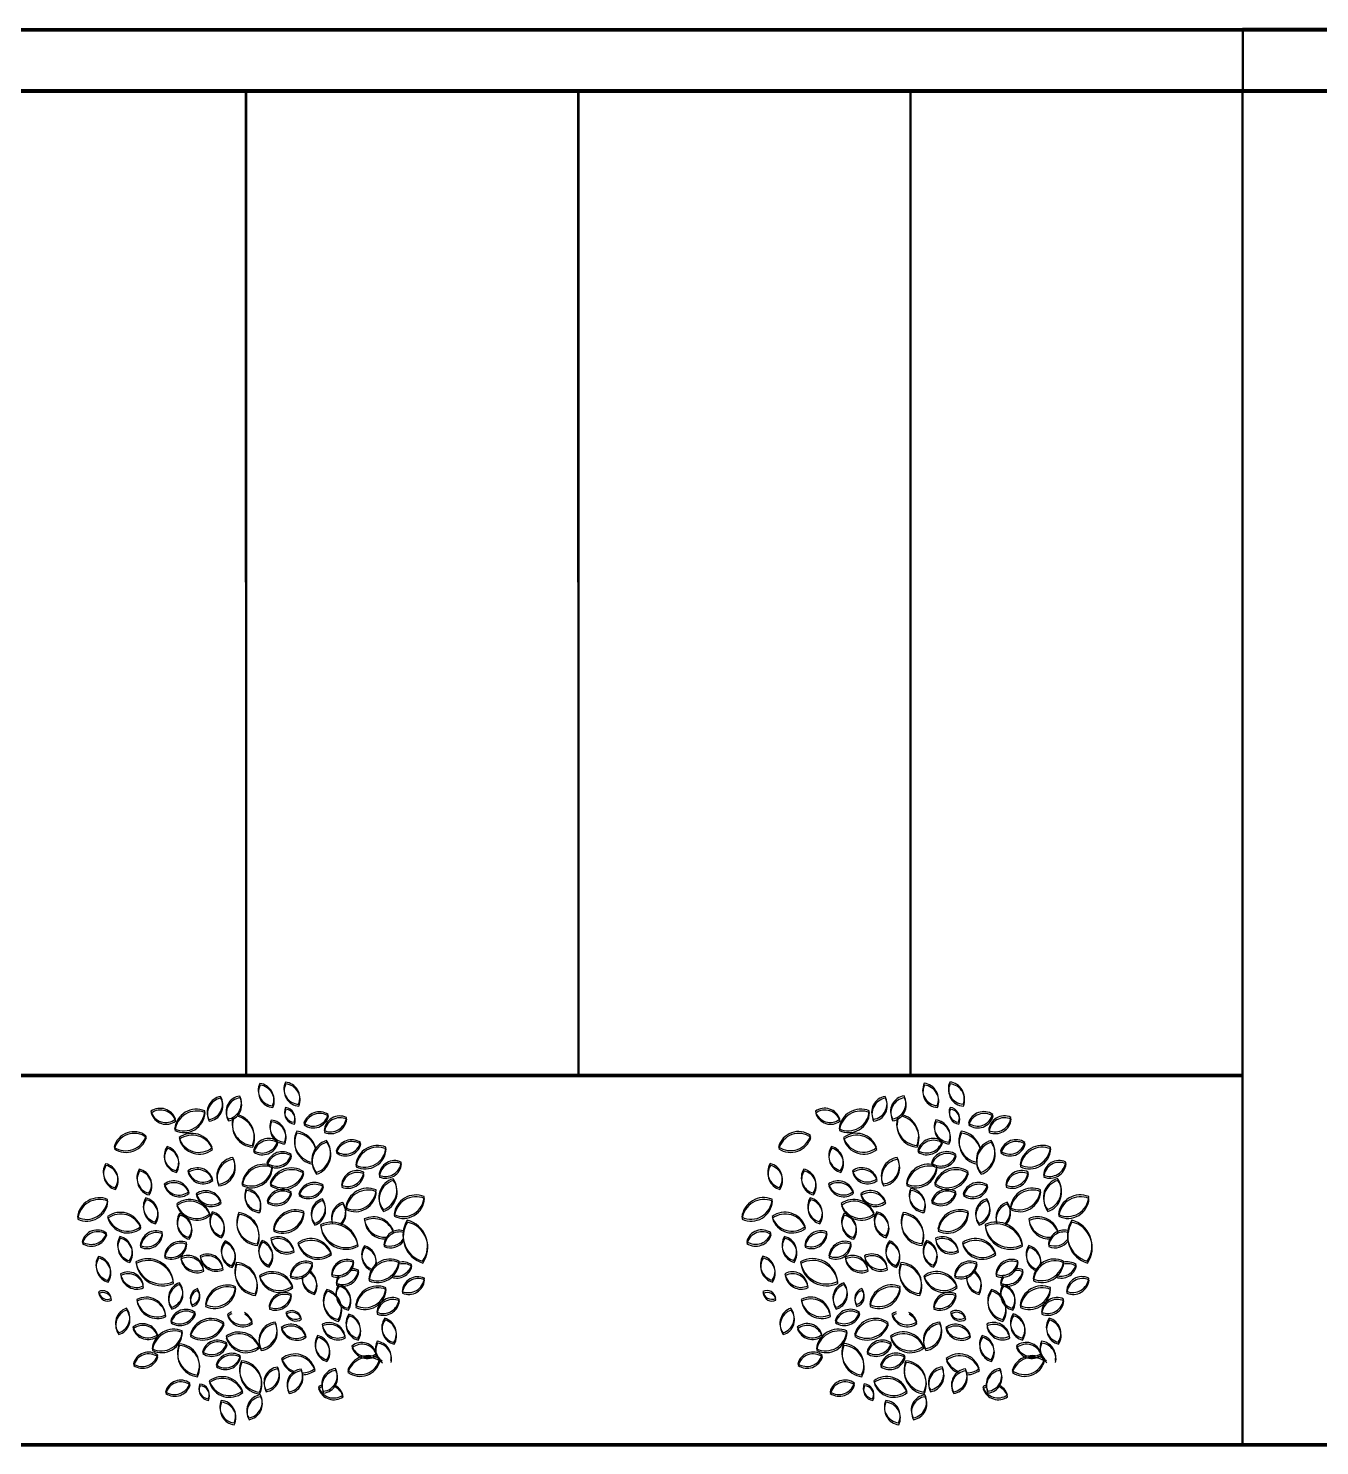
# Model space of a CAD drawing. Header units: inches. Extents: x -422522 to 22891, y -2973 to 414515.
# Drawn here: x 19574.6 to 19679.5, y 5316.7 to 5431.9 of the extents above; entities that cross this region are included whole.
import ezdxf

# ---------------------------------------------------------------- set-up
doc = ezdxf.new("R2010")
doc.units = ezdxf.units.IN
doc.header["$MEASUREMENT"] = 0
doc.layers.get('0').update_dxf_attribs({"lineweight": 40})
doc.layers.add('ARREDAMENTO', color=8, linetype='Continuous', lineweight=13)

msp = doc.modelspace()

# ---------------------------------------------------------------- linework, layer by layer
for p, q in [((19295.25487, 5431.77805), (19673.25486, 5431.84005)), ((19295.29517, 5431.68492), (19673.29517, 5431.68492)), ((19673.25486, 5431.84005), (19783.25486, 5431.85809)), ((19673.25486, 5431.84005), (19673.25568, 5426.84005)), ((19673.29517, 5431.68492), (19673.29517, 5426.68492)), ((19673.29517, 5431.68492), (19783.29517, 5431.68492)), ((19673.25568, 5426.84005), (19309.25569, 5426.78034)), ((19673.29517, 5426.68492), (19309.29517, 5426.68492)), ((19592.25568, 5426.82676), (19565.25568, 5426.82233)), ((19592.29517, 5426.68492), (19565.29517, 5426.68492)), ((19619.25568, 5426.83119), (19592.25568, 5426.82676)), ((19592.25568, 5426.82676), (19592.26881, 5346.82676)), ((19619.29517, 5426.68492), (19592.29517, 5426.68492)), ((19592.29517, 5426.68492), (19592.29517, 5346.68492)), ((19646.25568, 5426.83562), (19619.25568, 5426.83119)), ((19619.25568, 5426.83119), (19619.26881, 5346.83119)), ((19646.29517, 5426.68492), (19619.29517, 5426.68492)), ((19619.29517, 5426.68492), (19619.29517, 5346.68492)), ((19673.25568, 5426.84005), (19646.25568, 5426.83562)), ((19646.25568, 5426.83562), (19646.26881, 5346.83562)), ((19673.29517, 5426.68492), (19646.29517, 5426.68492)), ((19646.29517, 5426.68492), (19646.29517, 5346.68492)), ((19783.25568, 5426.85809), (19673.25568, 5426.84005)), ((19673.27373, 5316.84005), (19673.25568, 5426.84005)), ((19673.29517, 5316.68492), (19673.29517, 5426.68492)), ((19783.29517, 5426.68492), (19673.29517, 5426.68492)), ((19673.2688, 5346.84005), (19295.26881, 5346.77805)), ((19673.27373, 5316.84005), (19673.2688, 5346.84005)), ((19673.29517, 5346.68492), (19295.29517, 5346.68492)), ((19673.29517, 5316.68492), (19673.29517, 5346.68492)), ((18618.31278, 5316.67576), (20048.94424, 5316.91165)), ((18618.32262, 5316.68396), (20049.2801, 5316.6852)), ((19295.29517, 5316.68492), (19673.29517, 5316.68492)), ((19673.29517, 5316.68492), (19783.29517, 5316.68492))]:
    msp.add_line(p, q)
at = {"color": 5}
msp.add_line((18484.06238, 5316.68396), (20514.24969, 5316.68396), dxfattribs=at)
at = {"layer": 'ARREDAMENTO', "linetype": 'ByBlock', "lineweight": -3}
for points in [[(19647.40653, 5346.12808, 0.535384098), (19648.44625, 5344.30691, 0.500202541)], [(19647.43278, 5345.9772, 0.535384098), (19648.4722, 5344.15586, 0.500202541)], [(19649.4852, 5346.22755, 0.535384098), (19650.56234, 5344.42827, 0.500202541)], [(19649.51147, 5346.07633, 0.535384098), (19650.58831, 5344.27687, 0.500202541)], [(19643.2644, 5343.19458, 0.535384098), (19644.21545, 5345.06357, 0.500202541)], [(19643.29017, 5343.04437, 0.535384098), (19644.24152, 5344.91321, 0.500202541)], [(19645.7761, 5345.09435, 0.535384098), (19644.82505, 5343.22536, 0.500202541)], [(19645.80218, 5344.94374, 0.535384098), (19644.85082, 5343.0749, 0.500202541)], [(19638.55484, 5343.85891, 0.535384098), (19640.54982, 5343.21262, 0.500202541)], [(19638.58072, 5343.70948, 0.535384098), (19640.57559, 5343.06286, 0.500202541)], [(19640.48034, 5342.43009, 0.535384098), (19642.93643, 5343.88759, 0.500202541)], [(19640.50598, 5342.28034, 0.535384098), (19642.96231, 5343.73744, 0.500202541)], [(19649.50497, 5344.16519, 0.535384098), (19650.19203, 5342.96174, 0.500202541)], [(19649.5309, 5344.01396, 0.535384098), (19650.21776, 5342.8104, 0.500202541)], [(19650.99084, 5342.89793, 0.535384098), (19652.9664, 5343.60135, 0.500202541)], [(19651.01656, 5342.74646, 0.535384098), (19652.99223, 5343.44955, 0.500202541)], [(19654.44849, 5343.35398, 0.535384098), (19652.64507, 5342.28378, 0.500202541)], [(19654.47429, 5343.20194, 0.535384098), (19652.67069, 5342.13204, 0.500202541)], [(19638.16617, 5341.87153, 0.535384098), (19635.56342, 5340.9448, 0.500202541)], [(19648.3396, 5343.14583, 0.535384098), (19649.41674, 5341.34655, 0.500202541)], [(19648.36536, 5342.9948, 0.535384098), (19649.4422, 5341.19534, 0.500202541)], [(19638.19173, 5341.72217, 0.535384098), (19635.58882, 5340.79586, 0.500202541)], [(19640.84662, 5341.71992, 0.535384098), (19643.53621, 5340.90553, 0.500202541)], [(19640.87214, 5341.57011, 0.535384098), (19643.5616, 5340.75528, 0.500202541)], [(19648.85654, 5341.41264, 0.535384098), (19646.89594, 5340.66854, 0.500202541)], [(19648.88202, 5341.26152, 0.535384098), (19646.9213, 5340.51774, 0.500202541)], [(19652.83247, 5341.4823, 0.535384098), (19651.99593, 5338.87822, 0.500202541)], [(19652.85796, 5341.33053, 0.535384098), (19652.02099, 5338.72659, 0.500202541)], [(19653.60731, 5340.62029, 0.535384098), (19655.58287, 5341.32371, 0.500202541)], [(19653.63265, 5340.46839, 0.535384098), (19655.60833, 5341.17148, 0.500202541)], [(19655.19918, 5339.48779, 0.535384098), (19657.65527, 5340.94529, 0.500202541)], [(19639.8736, 5340.99415, 0.535384098), (19640.61014, 5339.0307, 0.500202541)], [(19639.899, 5340.84451, 0.535384098), (19640.63522, 5338.88093, 0.500202541)], [(19644.05521, 5337.93857, 0.535384098), (19645.20901, 5340.10185, 0.500202541)], [(19644.08011, 5337.78824, 0.535384098), (19645.23427, 5339.95133, 0.500202541)], [(19647.98796, 5339.65013, 0.535384098), (19649.96353, 5340.35355, 0.500202541)], [(19648.01315, 5339.49915, 0.535384098), (19649.98883, 5340.20224, 0.500202541)], [(19655.22434, 5339.33563, 0.535384098), (19657.68067, 5340.79273, 0.500202541)], [(19635.64131, 5337.6429, 0.535384098), (19634.87646, 5339.59549, 0.500202541)], [(19635.66617, 5337.49394, 0.535384098), (19634.90164, 5339.44667, 0.500202541)], [(19638.37521, 5337.19559, 0.535384098), (19637.61036, 5339.14818, 0.500202541)], [(19638.4, 5337.04618, 0.535384098), (19637.63546, 5338.99891, 0.500202541)], [(19641.56778, 5339.02222, 0.535384098), (19643.56277, 5338.37594, 0.500202541)], [(19641.59287, 5338.8723, 0.535384098), (19643.58774, 5338.22569, 0.500202541)], [(19645.95763, 5337.95642, 0.535384098), (19648.41373, 5339.41392, 0.500202541)], [(19645.98254, 5337.80577, 0.535384098), (19648.43888, 5339.26287, 0.500202541)], [(19648.23956, 5337.98117, 0.535384098), (19650.96693, 5338.95227, 0.500202541)], [(19648.26448, 5337.83015, 0.535384098), (19650.992, 5338.80081, 0.500202541)], [(19655.84729, 5338.91254, 0.535384098), (19654.04387, 5337.84234, 0.500202541)], [(19655.87235, 5338.76027, 0.535384098), (19654.06876, 5337.69037, 0.500202541)], [(19658.90346, 5339.72781, 0.535384098), (19657.10004, 5338.65761, 0.500202541)], [(19658.92866, 5339.57504, 0.535384098), (19657.12507, 5338.50514, 0.500202541)], [(19639.63436, 5337.9436, 0.535384098), (19641.64142, 5337.33588, 0.500202541)], [(19639.65926, 5337.794, 0.535384098), (19641.66623, 5337.18594, 0.500202541)], [(19646.30105, 5337.56531, 0.535384098), (19647.37818, 5335.76602, 0.500202541)], [(19650.57213, 5337.15033, 0.535384098), (19652.54769, 5337.85375, 0.500202541)], [(19650.5969, 5336.99893, 0.535384098), (19652.57258, 5337.70203, 0.500202541)], [(19654.39247, 5336.01072, 0.535384098), (19656.84857, 5337.46822, 0.500202541)], [(19658.23943, 5338.37737, 0.535384098), (19657.43213, 5335.8643, 0.500202541)], [(19658.26441, 5338.22471, 0.535384098), (19657.4567, 5335.71177, 0.500202541)], [(19632.58225, 5335.24147, 0.535384098), (19635.03834, 5336.69897, 0.500202541)], [(19632.60671, 5335.09302, 0.535384098), (19635.06305, 5336.55012, 0.500202541)], [(19638.89683, 5334.85877, 0.535384098), (19638.13198, 5336.81137, 0.500202541)], [(19638.92123, 5334.70928, 0.535384098), (19638.1567, 5336.66201, 0.500202541)], [(19640.65035, 5336.34605, 0.535384098), (19643.33994, 5335.53165, 0.500202541)], [(19640.675, 5336.19627, 0.535384098), (19643.36445, 5335.38144, 0.500202541)], [(19642.23873, 5337.1499, 0.535384098), (19644.24579, 5336.54218, 0.500202541)], [(19642.26351, 5336.99987, 0.535384098), (19644.27047, 5336.39181, 0.500202541)], [(19646.32589, 5337.41461, 0.535384098), (19647.40273, 5335.61515, 0.500202541)], [(19648.00319, 5336.56107, 0.535384098), (19649.96379, 5337.30518, 0.500202541)], [(19648.02787, 5336.4101, 0.535384098), (19649.98859, 5337.15388, 0.500202541)], [(19652.49241, 5336.73915, 0.535384098), (19651.84933, 5334.74313, 0.500202541)], [(19652.51712, 5336.58743, 0.535384098), (19651.87372, 5334.59152, 0.500202541)], [(19654.41706, 5335.85869, 0.535384098), (19656.8734, 5337.31579, 0.500202541)], [(19658.31156, 5335.46496, 0.535384098), (19660.76766, 5336.92246, 0.500202541)], [(19658.33607, 5335.31229, 0.535384098), (19660.7924, 5336.76939, 0.500202541)], [(19635.03553, 5335.30571, 0.535384098), (19637.72512, 5334.49131, 0.500202541)], [(19635.06001, 5335.15686, 0.535384098), (19637.74946, 5334.34202, 0.500202541)], [(19641.64581, 5333.59316, 0.535384098), (19640.88095, 5335.54576, 0.500202541)], [(19641.67, 5333.44322, 0.535384098), (19640.90546, 5335.39594, 0.500202541)], [(19644.28019, 5333.71863, 0.535384098), (19643.54365, 5335.68208, 0.500202541)], [(19644.30441, 5333.56826, 0.535384098), (19643.56819, 5335.53183, 0.500202541)], [(19645.6957, 5335.62163, 0.535384098), (19647.20613, 5333.09857, 0.500202541)], [(19645.72023, 5335.47103, 0.535384098), (19647.23024, 5332.94772, 0.500202541)], [(19648.51924, 5334.25735, 0.535384098), (19650.97533, 5335.71485, 0.500202541)], [(19648.54354, 5334.10629, 0.535384098), (19650.99987, 5335.56339, 0.500202541)], [(19634.94898, 5333.95979, 0.535384098), (19632.97342, 5333.25637, 0.500202541)], [(19637.69285, 5332.95314, 0.535384098), (19639.48061, 5334.0493, 0.500202541)], [(19652.3466, 5334.63934, 0.535384098), (19655.37636, 5333.02964, 0.500202541)], [(19652.37096, 5334.48765, 0.535384098), (19655.40046, 5332.87745, 0.500202541)], [(19660.63398, 5331.67063, 0.535384098), (19659.38595, 5334.99759, 0.500202541)], [(19660.65786, 5331.51758, 0.535384098), (19659.41038, 5334.84475, 0.500202541)], [(19634.97323, 5333.81095, 0.535384098), (19632.99755, 5333.10786, 0.500202541)], [(19636.80638, 5331.72182, 0.535384098), (19636.04152, 5333.67442, 0.500202541)], [(19636.83027, 5331.57267, 0.535384098), (19636.06573, 5333.5254, 0.500202541)], [(19637.71694, 5332.80385, 0.535384098), (19639.50488, 5333.89972, 0.500202541)], [(19639.65745, 5332.09596, 0.535384098), (19641.44521, 5333.19212, 0.500202541)], [(19639.6814, 5331.94635, 0.535384098), (19641.46934, 5333.04221, 0.500202541)], [(19644.58279, 5333.32424, 0.535384098), (19645.12798, 5331.29929, 0.500202541)], [(19644.60694, 5333.17382, 0.535384098), (19645.1518, 5331.14879, 0.500202541)], [(19648.13233, 5331.33191, 0.535384098), (19647.58713, 5333.35685, 0.500202541)], [(19648.15615, 5331.1809, 0.535384098), (19647.61129, 5333.20594, 0.500202541)], [(19648.31381, 5333.53443, 0.535384098), (19650.16572, 5332.55052, 0.500202541)], [(19648.33799, 5333.3834, 0.535384098), (19650.18974, 5332.39918, 0.500202541)], [(19650.50639, 5333.17036, 0.535384098), (19653.19598, 5332.35597, 0.500202541)], [(19650.53051, 5333.01897, 0.535384098), (19653.21997, 5332.20414, 0.500202541)], [(19635.05019, 5330.1153, 0.535384098), (19634.28533, 5332.0679, 0.500202541)], [(19635.07381, 5329.96644, 0.535384098), (19634.30928, 5331.91917, 0.500202541)], [(19640.36852, 5330.0168, 0.535384098), (19637.33875, 5331.6265, 0.500202541)], [(19642.8268, 5331.00276, 0.535384098), (19640.97489, 5331.98667, 0.500202541)], [(19642.85057, 5330.85263, 0.535384098), (19640.99882, 5331.83684, 0.500202541)], [(19644.4013, 5331.12172, 0.535384098), (19642.5494, 5332.10563, 0.500202541)], [(19644.42509, 5330.97133, 0.535384098), (19642.57335, 5331.95555, 0.500202541)], [(19655.02226, 5331.703, 0.535384098), (19653.2345, 5330.60684, 0.500202541)], [(19658.71921, 5331.67714, 0.535384098), (19656.26312, 5330.21964, 0.500202541)], [(19637.93787, 5329.66614, 0.535384098), (19636.08596, 5330.65005, 0.500202541)], [(19637.96142, 5329.51681, 0.535384098), (19636.10967, 5330.50102, 0.500202541)], [(19640.39212, 5329.86708, 0.535384098), (19637.36263, 5331.47727, 0.500202541)], [(19647.01941, 5329.03452, 0.535384098), (19645.50899, 5331.55758, 0.500202541)], [(19647.04286, 5328.8837, 0.535384098), (19645.53285, 5331.40701, 0.500202541)], [(19647.3745, 5330.48306, 0.535384098), (19650.06409, 5329.66867, 0.500202541)], [(19647.39818, 5330.33218, 0.535384098), (19650.08764, 5329.51735, 0.500202541)], [(19651.67632, 5331.55198, 0.535384098), (19649.8729, 5330.48178, 0.500202541)], [(19651.70018, 5331.40039, 0.535384098), (19649.89658, 5330.3305, 0.500202541)], [(19655.04614, 5331.55087, 0.535384098), (19653.2582, 5330.45501, 0.500202541)], [(19658.74309, 5331.5244, 0.535384098), (19656.28676, 5330.0673, 0.500202541)], [(19640.2227, 5327.917, 0.535384098), (19640.86578, 5329.91302, 0.500202541)], [(19640.24596, 5327.76729, 0.535384098), (19640.88937, 5329.76321, 0.500202541)], [(19642.97938, 5328.1442, 0.535384098), (19645.43548, 5329.6017, 0.500202541)], [(19643.00268, 5327.99405, 0.535384098), (19645.45902, 5329.45115, 0.500202541)], [(19653.81828, 5329.79738, 0.535384098), (19654.58314, 5327.84478, 0.500202541)], [(19653.84185, 5329.64544, 0.535384098), (19654.60639, 5327.69272, 0.500202541)], [(19655.19493, 5328.06565, 0.535384098), (19657.65102, 5329.52315, 0.500202541)], [(19655.21821, 5327.91349, 0.535384098), (19657.67455, 5329.37059, 0.500202541)], [(19660.77717, 5330.28674, 0.535384098), (19658.97375, 5329.21654, 0.500202541)], [(19660.80082, 5330.13366, 0.535384098), (19658.99722, 5329.06376, 0.500202541)], [(19635.33007, 5328.64225, 0.535384098), (19634.29789, 5329.19064, 0.500202541)], [(19635.35345, 5328.49335, 0.535384098), (19634.32137, 5329.04191, 0.500202541)], [(19639.75419, 5327.31484, 0.535384098), (19637.40941, 5328.55805, 0.500202541)], [(19639.77735, 5327.16522, 0.535384098), (19637.43278, 5328.40881, 0.500202541)], [(19641.90735, 5328.13571, 0.535384098), (19642.32908, 5329.4447, 0.500202541)], [(19641.93065, 5327.98573, 0.535384098), (19642.35259, 5329.29465, 0.500202541)], [(19649.96234, 5329.00099, 0.535384098), (19648.15891, 5327.93079, 0.500202541)], [(19649.98578, 5328.84969, 0.535384098), (19648.18218, 5327.77979, 0.500202541)], [(19652.85825, 5329.37953, 0.535384098), (19653.77924, 5326.92436, 0.500202541)], [(19652.88175, 5329.22776, 0.535384098), (19653.80234, 5326.77243, 0.500202541)], [(19658.73226, 5328.59108, 0.535384098), (19656.92884, 5327.52089, 0.500202541)], [(19658.75563, 5328.43834, 0.535384098), (19656.95204, 5327.36844, 0.500202541)], [(19635.91708, 5325.85157, 0.535384098), (19636.56016, 5327.84759, 0.500202541)], [(19635.94001, 5325.70257, 0.535384098), (19636.58341, 5327.69849, 0.500202541)], [(19642.14299, 5327.50581, 0.535384098), (19640.16742, 5326.80239, 0.500202541)], [(19642.16618, 5327.35579, 0.535384098), (19640.1905, 5326.6527, 0.500202541)], [(19650.76148, 5327.09694, 0.535384098), (19649.5309, 5327.4956, 0.500202541)], [(19650.78461, 5326.94551, 0.535384098), (19649.55409, 5327.34437, 0.500202541)], [(19654.64133, 5327.37727, 0.535384098), (19655.37787, 5325.41381, 0.500202541)], [(19654.6645, 5327.2252, 0.535384098), (19655.40072, 5325.26162, 0.500202541)], [(19639.09211, 5325.70163, 0.535384098), (19637.08505, 5326.30936, 0.500202541)], [(19639.11501, 5325.55211, 0.535384098), (19637.10804, 5326.16017, 0.500202541)], [(19638.64848, 5324.55214, 0.535384098), (19641.10458, 5326.00964, 0.500202541)], [(19644.47555, 5326.67498, 0.535384098), (19641.74818, 5325.70387, 0.500202541)], [(19644.49861, 5326.52458, 0.535384098), (19641.77108, 5325.55392, 0.500202541)], [(19648.65991, 5326.71758, 0.535384098), (19647.5061, 5324.55429, 0.500202541)], [(19648.68297, 5326.56649, 0.535384098), (19647.52881, 5324.40339, 0.500202541)], [(19651.14733, 5325.63392, 0.535384098), (19649.15235, 5326.28021, 0.500202541)], [(19651.17022, 5325.48243, 0.535384098), (19649.17534, 5326.12904, 0.500202541)], [(19652.48132, 5326.55992, 0.535384098), (19654.33407, 5325.57759, 0.500202541)], [(19652.50436, 5326.40821, 0.535384098), (19654.35695, 5325.42557, 0.500202541)], [(19657.56094, 5327.04096, 0.535384098), (19658.29749, 5325.07751, 0.500202541)], [(19657.58406, 5326.88841, 0.535384098), (19658.32028, 5324.92484, 0.500202541)], [(19638.6712, 5324.40269, 0.535384098), (19641.12753, 5325.85979, 0.500202541)], [(19642.31328, 5322.42326, 0.535384098), (19640.85875, 5324.97101, 0.500202541)], [(19644.72715, 5325.00602, 0.535384098), (19642.75159, 5324.3026, 0.500202541)], [(19644.74993, 5324.85558, 0.535384098), (19642.77426, 5324.15248, 0.500202541)], [(19644.65874, 5325.57992, 0.535384098), (19647.34833, 5324.76552, 0.500202541)], [(19644.68162, 5325.42949, 0.535384098), (19647.37107, 5324.61465, 0.500202541)], [(19652.84152, 5323.66199, 0.535384098), (19652.10498, 5325.62545, 0.500202541)], [(19652.86408, 5323.51022, 0.535384098), (19652.12786, 5325.47379, 0.500202541)], [(19656.89467, 5324.17363, 0.535384098), (19654.88761, 5324.78135, 0.500202541)], [(19656.91732, 5324.02119, 0.535384098), (19654.91036, 5324.62925, 0.500202541)], [(19639.10781, 5324.03586, 0.535384098), (19637.13224, 5323.33244, 0.500202541)], [(19639.13043, 5323.88634, 0.535384098), (19637.15475, 5323.18324, 0.500202541)], [(19642.33564, 5322.27321, 0.535384098), (19640.88153, 5324.8212, 0.500202541)], [(19643.85857, 5323.2435, 0.535384098), (19645.81917, 5323.98761, 0.500202541)], [(19643.88107, 5323.0932, 0.535384098), (19645.84179, 5323.83699, 0.500202541)], [(19654.54894, 5322.78461, 0.535384098), (19657.15169, 5323.71135, 0.500202541)], [(19654.57136, 5322.63256, 0.535384098), (19657.17427, 5323.55887, 0.500202541)], [(19647.36796, 5321.02472, 0.535384098), (19645.91121, 5323.57638, 0.500202541)], [(19647.3901, 5320.87385, 0.535384098), (19645.93376, 5323.42574, 0.500202541)], [(19648.85354, 5323.07604, 0.535384098), (19647.90249, 5321.20705, 0.500202541)], [(19648.87601, 5322.92493, 0.535384098), (19647.92465, 5321.05609, 0.500202541)], [(19650.75953, 5322.90728, 0.535384098), (19649.77264, 5321.05695, 0.500202541)], [(19650.78197, 5322.75585, 0.535384098), (19649.79478, 5320.90568, 0.500202541)], [(19652.56406, 5321.10239, 0.535384098), (19653.55095, 5322.95272, 0.500202541)], [(19652.58621, 5320.95066, 0.535384098), (19653.5734, 5322.80083, 0.500202541)], [(19641.72428, 5321.75822, 0.535384098), (19639.74871, 5321.0548, 0.500202541)], [(19641.74653, 5321.60827, 0.535384098), (19639.77085, 5320.90517, 0.500202541)], [(19643.21014, 5320.49096, 0.535384098), (19642.52308, 5321.69441, 0.500202541)], [(19643.23219, 5320.34077, 0.535384098), (19642.54533, 5321.54433, 0.500202541)], [(19643.30108, 5321.95114, 0.535384098), (19645.99067, 5321.13675, 0.500202541)], [(19643.32337, 5321.80093, 0.535384098), (19646.01282, 5320.9861, 0.500202541)], [(19645.30858, 5318.52807, 0.535384098), (19644.26887, 5320.34923, 0.500202541)], [(19647.4599, 5320.80613, 0.535384098), (19646.50885, 5318.93713, 0.500202541)], [(19647.48199, 5320.65524, 0.535384098), (19646.53064, 5318.7864, 0.500202541)], [(19645.3303, 5318.37753, 0.535384098), (19644.29089, 5320.19887, 0.500202541)]]:
    msp.add_lwpolyline(points, format="xyb", close=True, dxfattribs=at)
for points in [[(19645.24275, 5343.37429, 0.485782749), (19646.80391, 5341.07977, 0.4681295), (19645.53491, 5343.59796, 0.535384098)], [(19645.26855, 5343.22376, 0.485782749), (19646.82933, 5340.92898, 0.4681295), (19645.56074, 5343.44738, 0.535384098)], [(19650.40184, 5342.23289, 0.497857068), (19651.64936, 5339.71182, 0.500202541)], [(19651.95092, 5340.86572, 0.308609921), (19650.40184, 5342.23289, 0.535384098)], [(19650.42745, 5342.08152, 0.497857068), (19651.67456, 5339.56024, 0.500202541)], [(19651.97631, 5340.7141, 0.308609921), (19650.42745, 5342.08152, 0.535384098)], [(19654.14692, 5336.4547, 0.427879431), (19653.29666, 5334.8425, 0.500202541)], [(19653.95764, 5334.72555, 0.379729019), (19654.14692, 5336.4547, 0.535384098)], [(19654.17158, 5336.30271, 0.427879431), (19653.32106, 5334.69066, 0.500202541)], [(19653.98202, 5334.57359, 0.379729019), (19654.17158, 5336.30271, 0.535384098)], [(19658.27149, 5334.10005, 0.44906658), (19655.89827, 5335.11479, 0.535384098)], [(19655.89827, 5335.11479, 0.411153934), (19657.69891, 5333.62728, 0.500202541)], [(19658.29577, 5333.94739, 0.44906658), (19655.92271, 5334.96252, 0.535384098)], [(19655.92271, 5334.96252, 0.411153934), (19657.72311, 5333.47471, 0.500202541)], [(19659.06481, 5334.15567, 0.473768273), (19657.49357, 5333.00091, 0.350042245), (19659.06372, 5333.45475, 0.535384098)], [(19659.0891, 5334.00288, 0.473768273), (19657.51766, 5332.84837, 0.350042245), (19659.0879, 5333.30196, 0.535384098)], [(19655.90873, 5332.93433, 0.493715136), (19656.51415, 5331.02762, 0.500202541)], [(19655.93282, 5332.78205, 0.493715136), (19656.53792, 5330.87525, 0.500202541)], [(19656.84553, 5331.4205, 0.391787331), (19655.90873, 5332.93433, 0.535384098)], [(19656.86937, 5331.26807, 0.391787331), (19655.93282, 5332.78205, 0.535384098)], [(19650.84899, 5330.47166, 0.382111494), (19651.83416, 5329.11039, 0.410996986), (19651.42188, 5330.90657, 0.535384098)], [(19650.87267, 5330.32021, 0.382111494), (19651.85762, 5328.95878, 0.410996986), (19651.44564, 5330.75503, 0.535384098)], [(19653.82751, 5330.51916, 0.136045043), (19653.61413, 5329.88071, 0.500202541), (19655.41755, 5330.9509, 0.535384098)], [(19653.8512, 5330.36722, 0.136045043), (19653.63771, 5329.72881, 0.500202541), (19655.44131, 5330.79871, 0.535384098)], [(19655.41755, 5330.9509, 0.128884289), (19654.79027, 5331.07231, 0.500202541)], [(19655.44131, 5330.79871, 0.128884289), (19654.81405, 5330.92022, 0.500202541)], [(19658.10807, 5330.51534, 0.439965), (19659.7417, 5331.39978, 0.209360725), (19658.7061, 5331.58053, 0.535384098)], [(19658.13176, 5330.3627, 0.439965), (19659.76553, 5331.24687, 0.209360725), (19658.72996, 5331.42779, 0.535384098)], [(19645.11346, 5327.54915, 0.076844904), (19644.78239, 5327.35263, 0.500202541), (19646.78946, 5326.7449, 0.535384098)], [(19645.13666, 5327.39864, 0.076844904), (19644.80556, 5327.20218, 0.500202541), (19646.81253, 5326.59412, 0.535384098)], [(19646.78946, 5326.7449, 0.202477847), (19646.16307, 5327.49888, 0.500202541)], [(19646.81253, 5326.59412, 0.202477847), (19646.18626, 5327.34821, 0.500202541)], [(19656.94149, 5325.16545, 0.373165246), (19657.34984, 5323.566, 0.500202541)], [(19656.9643, 5325.013, 0.373165246), (19657.37239, 5323.41349, 0.500202541)], [(19658.06082, 5323.59396, 0.439069733), (19656.94149, 5325.16545, 0.535384098)], [(19658.08338, 5323.44133, 0.439069733), (19656.9643, 5325.013, 0.535384098)], [(19651.8685, 5322.93623, 0.535384098), (19649.17891, 5323.75062, 0.217068745), (19650.19944, 5322.7121, 0.535384098)], [(19651.89094, 5322.78461, 0.535384098), (19649.20149, 5323.59945, 0.217068745), (19650.22185, 5322.56076, 0.535384098)], [(19650.86016, 5322.59568, 0.155176715), (19651.8685, 5322.93623, 0.535384098)], [(19650.88255, 5322.44423, 0.155176715), (19651.89094, 5322.78461, 0.535384098)], [(19652.44145, 5321.60965, 0.064211934), (19652.16529, 5321.44352, 0.500202541), (19654.16027, 5320.79724, 0.535384098)], [(19652.46368, 5321.45795, 0.064211934), (19652.18749, 5321.29186, 0.500202541), (19654.18237, 5320.64525, 0.535384098)], [(19654.16027, 5320.79724, 0.224005363), (19653.45539, 5321.60884, 0.500202541)], [(19654.18237, 5320.64525, 0.224005363), (19653.47762, 5321.45697, 0.500202541)]]:
    msp.add_lwpolyline(points, format="xyb", dxfattribs=at)
for centre, radius, start, end in [((19594.53304, 5345.55498), 1.25991, 153.3945439, 266.0500974), ((19594.55919, 5345.41277), 1.25991, 153.385146, 266.0406995), ((19593.24391, 5344.81901), 1.31034, 336.5736522, 82.870989), ((19593.26995, 5344.67701), 1.31034, 336.5642544, 82.8615912), ((19596.62313, 5345.67786), 1.25991, 154.5789979, 267.2345514), ((19596.6493, 5345.53531), 1.25991, 154.5696001, 267.2251536), ((19595.3495, 5344.9154), 1.31034, 337.7581063, 84.0554431), ((19595.37555, 5344.77306), 1.31034, 337.7487084, 84.0460453), ((19590.44032, 5343.76381), 1.31034, 99.8817466, 206.1790834), ((19590.46619, 5343.62227), 1.31034, 99.8723488, 206.1696856), ((19589.11734, 5344.43702), 1.25991, 276.7026383, 29.3581918), ((19589.14332, 5344.2957), 1.25991, 276.6932404, 29.3487939), ((19591.92316, 5343.83419), 1.25991, 96.7026383, 209.3581918), ((19591.94903, 5343.69241), 1.25991, 96.6932404, 209.348794), ((19590.60018, 5344.5074), 1.31034, 279.8817466, 26.1790834), ((19590.62616, 5344.36583), 1.31034, 279.8723488, 26.1696856), ((19585.31014, 5342.77929), 1.31034, 18.9013056, 125.1986424), ((19585.76762, 5344.19145), 1.25991, 195.7221973, 308.3777508), ((19585.33584, 5342.6386), 1.31034, 18.8919078, 125.1892446), ((19585.79355, 5344.05068), 1.25991, 195.7127994, 308.3683529), ((19588.25458, 5342.22957), 1.78456, 67.5372026, 173.8345394), ((19587.22288, 5343.96813), 1.71588, 244.3580943, 357.0136478), ((19588.28019, 5342.08839), 1.78456, 67.5278048, 173.8251416), ((19587.24877, 5343.82712), 1.71588, 244.3486964, 357.00425), ((19592.92551, 5342.832), 1.76528, 162.4113702, 266.0500974), ((19591.1193, 5341.80082), 1.83594, 336.5736522, 76.9163738), ((19591.14484, 5341.65917), 1.83594, 336.5642544, 76.906976), ((19596.24938, 5343.78347), 0.83257, 153.3945438, 266.0500973), ((19596.27525, 5343.64098), 0.83257, 153.385146, 266.0406995), ((19595.39751, 5343.29713), 0.86589, 336.5736522, 82.870989), ((19595.4233, 5343.15478), 0.86589, 336.5642543, 82.8615911), ((19598.24222, 5342.50045), 1.31034, 56.4501078, 162.7474447), ((19597.7443, 5343.89886), 1.25991, 233.2709995, 345.926553), ((19598.26788, 5342.35763), 1.31034, 56.44071, 162.7380468), ((19597.77019, 5343.75612), 1.25991, 233.2616017, 345.9171552), ((19599.90327, 5342.20929), 1.25991, 64.3580943, 177.0136478), ((19599.14573, 5343.48585), 1.31034, 247.5372026, 353.8345394), ((19599.92888, 5342.0662), 1.25991, 64.3486964, 177.0042499), ((19583.1735, 5340.53231), 1.6599, 53.2709995, 165.926553), ((19592.95122, 5342.69005), 1.76528, 162.4019724, 266.0406996), ((19595.47752, 5342.59614), 1.25991, 154.5789979, 267.2345514), ((19595.5032, 5342.45377), 1.25991, 154.5696001, 267.2251536), ((19594.20389, 5341.83368), 1.31034, 337.7581063, 84.0554431), ((19594.22944, 5341.69152), 1.31034, 337.7487084, 84.0460452), ((19597.97778, 5341.43467), 1.76258, 153.3945439, 259.2615129), ((19596.17434, 5340.40508), 1.83313, 14.2680095, 82.870989), ((19599.17155, 5343.34288), 1.31034, 247.5278048, 353.8251416), ((19582.51751, 5342.37468), 1.72634, 236.4501078, 342.7474446), ((19583.19883, 5340.39196), 1.6599, 53.2616016, 165.9171552), ((19582.54314, 5342.23444), 1.72634, 236.44071, 342.7380468), ((19587.88622, 5340.29595), 1.75594, 20.0052911, 126.3026279), ((19588.46269, 5342.19979), 1.68836, 196.8261827, 309.4817362), ((19587.91151, 5340.15483), 1.75594, 19.9958932, 126.29323), ((19588.4883, 5342.05858), 1.68836, 196.8167849, 309.4723384), ((19594.12411, 5340.37864), 1.25991, 54.4554535, 167.111007), ((19593.59739, 5341.76646), 1.31034, 237.6345619, 343.9318987), ((19594.14942, 5340.2365), 1.25991, 54.4460557, 167.1016092), ((19593.62293, 5341.6244), 1.31034, 237.625164, 343.9225008), ((19598.00326, 5341.2919), 1.76258, 153.3851461, 259.252115), ((19596.19965, 5340.2626), 1.83313, 14.2586117, 82.8615912), ((19599.28164, 5339.89275), 1.64328, 105.8630202, 218.5185737), ((19599.30687, 5339.74976), 1.64328, 105.8536224, 218.5091759), ((19597.43833, 5340.48489), 1.70905, 289.0421286, 35.3394654), ((19597.46366, 5340.34221), 1.70905, 289.0327307, 35.3300675), ((19600.85869, 5340.2228), 1.31034, 56.4501078, 162.7474447), ((19600.36077, 5341.62122), 1.25991, 233.2709995, 345.926553), ((19600.88397, 5340.07956), 1.31034, 56.44071, 162.7380468), ((19600.38629, 5341.47805), 1.25991, 233.2616017, 345.9171552), ((19602.97342, 5339.28727), 1.78456, 67.5372026, 173.8345394), ((19586.89591, 5340.24892), 1.25991, 144.2345499, 256.8901034), ((19586.9212, 5340.10796), 1.25991, 144.225152, 256.8807055), ((19585.50607, 5339.72755), 1.31034, 327.4136582, 73.710995), ((19585.53127, 5339.58682), 1.31034, 327.4042604, 73.7015972), ((19591.44279, 5338.57897), 1.53197, 98.7777612, 205.075098), ((19591.46781, 5338.43727), 1.53197, 98.7683633, 205.0657001), ((19589.9115, 5339.3957), 1.47301, 275.5986528, 28.2542063), ((19589.93665, 5339.25425), 1.47301, 275.589255, 28.2448085), ((19595.23935, 5339.25264), 1.31034, 56.4501079, 162.7474447), ((19594.74143, 5340.65105), 1.25991, 233.2709995, 345.926553), ((19595.26447, 5339.11032), 1.31034, 56.44071, 162.7380468), ((19594.76678, 5340.50881), 1.25991, 233.2616017, 345.9171552), ((19601.94172, 5341.02583), 1.71588, 244.3580943, 357.0136478), ((19602.99855, 5339.14367), 1.78456, 67.5278048, 173.8251416), ((19601.96713, 5340.8824), 1.71588, 244.3486964, 357.00425), ((19581.99062, 5338.89697), 1.31034, 148.2422087, 254.5395455), ((19582.01568, 5338.75681), 1.31034, 148.2328108, 254.5301476), ((19580.60846, 5338.35556), 1.25991, 325.0631003, 77.7186538), ((19580.63343, 5338.21563), 1.25991, 325.0537025, 77.709256), ((19584.72452, 5338.44965), 1.31034, 148.2422087, 254.5395455), ((19584.74951, 5338.30905), 1.31034, 148.2328108, 254.5301476), ((19583.34236, 5337.90825), 1.25991, 325.0631003, 77.7186538), ((19583.36726, 5337.76787), 1.25991, 325.0537025, 77.709256), ((19588.32308, 5337.94261), 1.31034, 18.9013056, 125.1986424), ((19588.78056, 5339.35477), 1.25991, 195.7221972, 308.3777507), ((19588.34799, 5337.80142), 1.31034, 18.8919077, 125.1892446), ((19588.8057, 5339.2135), 1.25991, 195.7127994, 308.3683529), ((19593.73188, 5337.7559), 1.78456, 67.5372026, 173.8345394), ((19592.70018, 5339.49446), 1.71588, 244.3580943, 357.0136478), ((19593.75675, 5337.61382), 1.78456, 67.5278048, 173.8251416), ((19592.72534, 5339.35255), 1.71588, 244.3486964, 357.00425), ((19595.96716, 5337.43579), 1.80899, 56.4501078, 162.7474447), ((19595.27976, 5339.36637), 1.73937, 233.2709995, 345.926553), ((19595.99199, 5337.29335), 1.80899, 56.44071, 162.7380468), ((19595.3049, 5339.22404), 1.73937, 233.2616017, 345.9171552), ((19601.30207, 5337.76785), 1.25991, 64.3580943, 177.0136478), ((19600.54453, 5339.04441), 1.31034, 247.5372026, 353.8345394), ((19601.32695, 5337.62453), 1.25991, 64.3486964, 177.0042499), ((19600.56962, 5338.90121), 1.31034, 247.5278048, 353.8251416), ((19604.35824, 5338.58312), 1.25991, 64.3580943, 177.0136478), ((19603.6007, 5339.85968), 1.31034, 247.5372026, 353.8345394), ((19604.38326, 5338.4393), 1.25991, 64.3486964, 177.0042499), ((19603.62592, 5339.71598), 1.31034, 247.5278048, 353.8251416), ((19586.41014, 5336.87874), 1.31034, 20.005291, 126.3026278), ((19586.84033, 5338.29945), 1.25991, 196.8261827, 309.4817362), ((19586.43488, 5336.73786), 1.31034, 19.9958932, 126.29323), ((19586.8653, 5338.1585), 1.25991, 196.8167848, 309.4723384), ((19593.43897, 5337.01561), 1.25991, 154.5789979, 267.2345514), ((19592.16534, 5336.25315), 1.31034, 337.7581062, 84.055443), ((19597.82351, 5336.75285), 1.31034, 56.4501078, 162.7474447), ((19597.32559, 5338.15126), 1.25991, 233.2709995, 345.926553), ((19597.84822, 5336.6101), 1.31034, 56.44071, 162.7380468), ((19597.35054, 5338.0086), 1.25991, 233.2616017, 345.9171552), ((19602.16672, 5335.8102), 1.78456, 67.5372026, 173.8345394), ((19604.67291, 5336.84306), 1.58584, 105.8630202, 218.5185737), ((19604.69763, 5336.69918), 1.58584, 105.8536223, 218.5091759), ((19602.89402, 5337.41451), 1.64932, 289.0421285, 35.3394653), ((19602.91884, 5337.27093), 1.64932, 289.0327307, 35.3300675), ((19580.35649, 5335.04095), 1.78456, 67.5372026, 173.8345394), ((19579.32479, 5336.77951), 1.71588, 244.3580943, 357.0136478), ((19580.38092, 5334.90107), 1.78456, 67.5278048, 173.8251416), ((19579.34951, 5336.63979), 1.71588, 244.3486964, 357.00425), ((19585.24613, 5336.11284), 1.31034, 148.2422087, 254.5395455), ((19585.27074, 5335.97215), 1.31034, 148.2328108, 254.5301476), ((19583.86398, 5335.57143), 1.25991, 325.0631003, 77.7186538), ((19583.8885, 5335.43097), 1.25991, 325.0537025, 77.709256), ((19587.68995, 5334.92208), 1.75594, 20.0052911, 126.3026279), ((19587.71437, 5334.78099), 1.75594, 19.9958932, 126.29323), ((19589.01452, 5336.08504), 1.31034, 20.005291, 126.3026278), ((19589.4447, 5337.50575), 1.25991, 196.8261827, 309.4817362), ((19589.03912, 5335.94374), 1.31034, 19.9958932, 126.29323), ((19589.46954, 5337.36438), 1.25991, 196.8167848, 309.4723384), ((19593.46373, 5336.87358), 1.25991, 154.5696, 267.2251535), ((19592.18997, 5336.11133), 1.31034, 337.7487084, 84.0460452), ((19595.26234, 5336.18954), 1.31034, 57.6345619, 163.9318987), ((19594.73562, 5337.57736), 1.25991, 234.4554535, 347.111007), ((19595.28696, 5336.04721), 1.31034, 57.625164, 163.9225008), ((19594.76047, 5337.43512), 1.25991, 234.4460557, 347.1016092), ((19598.83577, 5335.51807), 1.25991, 105.8142384, 218.4697919), ((19598.86028, 5335.37515), 1.25991, 105.8048406, 218.4603941), ((19597.42287, 5335.97327), 1.31034, 288.9933467, 35.2906836), ((19597.44746, 5335.83059), 1.31034, 288.9839489, 35.2812857), ((19600.4913, 5335.23391), 1.25991, 105.8630202, 198.523364), ((19599.07802, 5335.68791), 1.31034, 312.1665741, 35.3394653), ((19601.13501, 5337.54876), 1.71588, 244.3580943, 357.0136478), ((19602.19127, 5335.66674), 1.78456, 67.5278048, 173.8251416), ((19601.15986, 5337.40546), 1.71588, 244.3486964, 357.00425), ((19606.08581, 5335.26444), 1.78456, 67.5372026, 173.8345394), ((19605.05411, 5337.003), 1.71588, 244.3580943, 357.0136478), ((19606.11027, 5335.12033), 1.78456, 67.5278048, 173.8251416), ((19605.07886, 5336.85906), 1.71588, 244.3486964, 357.00425), ((19582.07514, 5333.88174), 1.75594, 20.0052911, 126.3026279), ((19582.65161, 5335.78558), 1.68836, 196.8261827, 309.4817362), ((19582.09938, 5333.74157), 1.75594, 19.9958932, 126.29323), ((19588.26643, 5336.82592), 1.68836, 196.8261827, 309.4817362), ((19588.29115, 5336.68474), 1.68836, 196.8167849, 309.4723384), ((19587.99511, 5334.84723), 1.31034, 148.2422087, 254.5395455), ((19588.01951, 5334.70609), 1.31034, 148.2328108, 254.5301476), ((19586.61295, 5334.30582), 1.25991, 325.0631003, 77.7186538), ((19586.63726, 5334.16491), 1.25991, 325.0537025, 77.709256), ((19590.64772, 5334.96751), 1.31034, 147.4136582, 253.710995), ((19590.67214, 5334.82594), 1.31034, 147.4042604, 253.7015972), ((19589.25788, 5334.44615), 1.25991, 324.2345499, 76.8901034), ((19589.28222, 5334.30481), 1.25991, 324.225152, 76.8807055), ((19593.29137, 5334.85438), 1.76672, 154.5789979, 267.2345514), ((19593.31577, 5334.71237), 1.76672, 154.5696001, 267.2251536), ((19591.5054, 5333.78521), 1.83744, 337.7581063, 84.0554431), ((19591.52963, 5333.6435), 1.83744, 337.7487084, 84.0460452), ((19596.29348, 5334.05683), 1.78456, 67.5372026, 173.8345394), ((19595.26178, 5335.79539), 1.71588, 244.3580943, 357.0136478), ((19596.31775, 5333.91433), 1.78456, 67.5278048, 173.8251416), ((19595.28634, 5335.65306), 1.71588, 244.3486964, 357.00425), ((19600.51577, 5335.09072), 1.25991, 105.8536224, 198.5139662), ((19599.10256, 5335.54496), 1.31034, 312.1571763, 35.3300675), ((19602.63389, 5333.5438), 1.72667, 18.4829013, 115.2159209), ((19580.19551, 5332.94115), 1.25991, 53.2709995, 165.926553), ((19582.67616, 5335.64532), 1.68836, 196.8167849, 309.4723384), ((19584.99752, 5332.82241), 1.31034, 68.3657531, 174.6630899), ((19599.25825, 5332.69024), 2.14375, 8.8698023, 115.1671391), ((19600.39768, 5334.83488), 2.06124, 185.690694, 298.3462475), ((19599.28229, 5332.54726), 2.14375, 8.8604045, 115.1577413), ((19600.42208, 5334.6917), 2.06124, 185.6812961, 298.3368496), ((19603.55017, 5335.27197), 1.66022, 185.7394758, 275.1403044), ((19602.65807, 5333.40026), 1.72667, 18.4735034, 115.2065231), ((19603.57464, 5335.12828), 1.66022, 185.7300779, 275.1309065), ((19604.75177, 5332.92641), 1.25991, 75.6132095, 177.0136478), ((19607.25673, 5333.79295), 2.2203, 147.4136582, 253.710995), ((19607.28096, 5333.64865), 2.2203, 147.4042604, 253.7015972), ((19604.90173, 5332.90953), 2.13485, 324.2345499, 76.8901034), ((19604.92581, 5332.76562), 2.13485, 324.225152, 76.8807055), ((19579.69759, 5334.33956), 1.31034, 236.4501079, 342.7474447), ((19580.2196, 5332.80129), 1.25991, 53.2616017, 165.9171552), ((19579.72191, 5334.19978), 1.31034, 236.44071, 342.7380468), ((19583.15568, 5332.97589), 1.31034, 148.2422087, 254.5395455), ((19583.17977, 5332.83554), 1.31034, 148.2328108, 254.5301476), ((19581.77352, 5332.43448), 1.25991, 325.0631003, 77.7186538), ((19581.79753, 5332.29436), 1.25991, 325.0537025, 77.709256), ((19584.22159, 5334.08788), 1.25991, 245.1866447, 357.8421982), ((19585.02158, 5332.68176), 1.31034, 68.3563552, 174.653692), ((19584.24587, 5333.94736), 1.25991, 245.1772469, 357.8328004), ((19586.96211, 5331.96523), 1.31034, 68.3657531, 174.6630899), ((19586.18619, 5333.2307), 1.25991, 245.1866447, 357.8421982), ((19586.98604, 5331.82426), 1.31034, 68.3563552, 174.653692), ((19586.21033, 5333.08986), 1.25991, 245.1772469, 357.8328004), ((19591.52991, 5332.48452), 1.25991, 138.7410384, 251.3965919), ((19591.55392, 5332.3428), 1.25991, 138.7316405, 251.387194), ((19590.09654, 5332.0986), 1.31034, 321.9201467, 68.2174835), ((19590.12049, 5331.95712), 1.31034, 321.9107489, 68.2080857), ((19594.61857, 5332.53983), 1.31034, 141.9201468, 248.2174836), ((19594.6426, 5332.39761), 1.31034, 141.9107489, 248.2080857), ((19593.1852, 5332.15391), 1.25991, 318.7410384, 71.3965919), ((19593.20916, 5332.01193), 1.25991, 318.7316406, 71.3871941), ((19594.87105, 5332.33962), 1.31034, 8.8698023, 115.1671391), ((19595.56751, 5333.6505), 1.25991, 185.690694, 298.3462475), ((19594.89503, 5332.19735), 1.31034, 8.8604045, 115.1577413), ((19595.59172, 5333.50812), 1.25991, 185.6812961, 298.3368496), ((19597.54599, 5331.74639), 1.75594, 20.0052911, 126.3026279), ((19598.12246, 5333.65023), 1.68836, 196.8261827, 309.4817362), ((19597.56988, 5331.60369), 1.75594, 19.9958932, 126.29323), ((19598.14667, 5333.50744), 1.68836, 196.8167849, 309.4723384), ((19603.99423, 5334.20297), 1.31034, 247.5372026, 324.7060126), ((19604.77585, 5332.78253), 1.25991, 75.6038116, 177.0042499), ((19604.01852, 5334.05921), 1.31034, 247.5278048, 324.6966148), ((19581.39949, 5331.36937), 1.31034, 148.2422087, 254.5395455), ((19581.42332, 5331.22931), 1.31034, 148.2328108, 254.5301476), ((19580.01733, 5330.82796), 1.25991, 325.0631003, 77.7186538), ((19580.04108, 5330.68813), 1.25991, 325.0537025, 77.709256), ((19584.31743, 5329.80356), 2.06124, 5.690694, 118.3462475), ((19587.5731, 5330.86897), 1.25991, 5.690694, 118.3462475), ((19588.26956, 5332.17985), 1.31034, 188.8698023, 295.1671391), ((19587.59684, 5330.7279), 1.25991, 5.6812961, 118.3368497), ((19588.29353, 5332.03867), 1.31034, 188.8604045, 295.1577413), ((19589.1476, 5330.98793), 1.25991, 5.690694, 118.3462475), ((19589.84407, 5332.29881), 1.31034, 188.8698023, 295.1671391), ((19589.17137, 5330.84661), 1.25991, 5.6812961, 118.3368496), ((19589.86805, 5332.15737), 1.31034, 188.8604045, 295.1577413), ((19600.49352, 5330.55055), 1.25991, 65.1866447, 177.8421982), ((19602.94159, 5332.20395), 1.25991, 145.0631003, 250.1681029), ((19602.96556, 5332.06036), 1.25991, 145.0537025, 250.158705), ((19601.55943, 5331.66255), 1.31034, 348.9610789, 74.5395455), ((19601.58331, 5331.51918), 1.31034, 348.9516811, 74.5301476), ((19603.97667, 5330.12139), 1.71588, 64.3580943, 177.0136478), ((19582.68416, 5329.53235), 1.25991, 5.690694, 118.3462475), ((19583.38063, 5330.84323), 1.31034, 188.8698023, 295.1671391), ((19582.70769, 5329.39208), 1.25991, 5.6812961, 118.3368496), ((19585.45687, 5331.94819), 2.14375, 188.8698023, 295.1671391), ((19584.341, 5329.66302), 2.06124, 5.6812961, 118.3368497), ((19585.48079, 5331.80747), 2.14375, 188.8604045, 295.1577413), ((19593.20971, 5330.85322), 1.83744, 157.7581062, 264.055443), ((19593.23345, 5330.71123), 1.83744, 157.7487084, 264.0460452), ((19591.42375, 5329.78405), 1.76672, 334.5789979, 87.2345514), ((19591.44732, 5329.64235), 1.76672, 334.5696, 87.2251536), ((19594.4141, 5329.05909), 1.75594, 20.0052911, 126.3026279), ((19594.43755, 5328.9169), 1.75594, 19.9958932, 126.29323), ((19597.1311, 5330.40729), 1.25991, 64.3580942, 177.0136478), ((19596.37356, 5331.68385), 1.31034, 247.5372026, 353.8345394), ((19597.15477, 5330.26465), 1.25991, 64.3486964, 177.0042499), ((19596.39744, 5331.54134), 1.31034, 247.5278048, 353.8251416), ((19596.72, 5329.79121), 1.31034, 328.2422086, 57.612267), ((19596.74358, 5329.64864), 1.31034, 328.2328108, 57.6028692), ((19599.7176, 5331.81602), 1.31034, 248.3657531, 354.6630899), ((19600.51722, 5330.40736), 1.25991, 65.1772469, 177.8328004), ((19599.7415, 5331.67296), 1.31034, 248.3563552, 354.653692), ((19600.11479, 5331.08278), 1.31034, 247.5372026, 353.8345394), ((19600.13857, 5330.93965), 1.31034, 247.5278048, 353.8251416), ((19600.87233, 5329.80622), 1.25991, 64.3580943, 93.7342544), ((19600.8959, 5329.66297), 1.25991, 64.3486964, 93.7248565), ((19602.94497, 5331.85994), 1.78456, 247.5372026, 353.8345394), ((19604.0003, 5329.97763), 1.71588, 64.3486964, 177.0042499), ((19602.96888, 5331.71635), 1.78456, 247.5278048, 353.8251416), ((19604.5196, 5331.69729), 1.25991, 250.9352955, 345.926553), ((19604.54349, 5331.55344), 1.25991, 250.9258976, 345.9171551), ((19605.01752, 5330.29887), 1.31034, 56.4501079, 103.7488835), ((19605.04117, 5330.15495), 1.31034, 56.44071, 103.7394857), ((19583.40437, 5330.70285), 1.31034, 188.8604045, 295.1577413), ((19587.29224, 5328.66516), 1.31034, 108.9933467, 215.2906835), ((19587.31563, 5328.52414), 1.31034, 108.9839489, 215.2812857), ((19585.87935, 5329.12037), 1.25991, 285.8142384, 38.4697919), ((19585.90281, 5328.97958), 1.25991, 285.8048405, 38.4603941), ((19590.75363, 5327.94368), 1.78456, 67.5372026, 173.8345394), ((19589.72193, 5329.68224), 1.71588, 244.3580943, 357.0136478), ((19590.77689, 5327.80209), 1.78456, 67.5278048, 173.8251416), ((19594.99057, 5330.96293), 1.68836, 196.8261827, 309.4817362), ((19595.01434, 5330.82065), 1.68836, 196.8167849, 309.4723384), ((19598.10216, 5330.33261), 1.25991, 174.0689285, 257.7186538), ((19598.12582, 5330.18982), 1.25991, 174.0595306, 257.7092559), ((19600.85114, 5329.067), 1.25991, 145.0631003, 257.7186538), ((19600.87233, 5329.80622), 1.25991, 146.02467, 177.0136477), ((19600.87459, 5328.92375), 1.25991, 145.0537025, 257.709256), ((19600.8959, 5329.66297), 1.25991, 146.0152722, 177.0042499), ((19599.46898, 5328.52559), 1.31034, 328.2422087, 74.5395455), ((19599.49234, 5328.38257), 1.31034, 328.2328108, 74.5301476), ((19602.96917, 5327.86513), 1.78456, 67.5372026, 173.8345394), ((19601.93747, 5329.60369), 1.71588, 244.3580943, 357.0136478), ((19602.99242, 5327.72154), 1.78456, 67.5278048, 173.8251416), ((19606.23195, 5329.14205), 1.25991, 64.3580943, 177.0136478), ((19605.47441, 5330.41861), 1.31034, 247.5372026, 353.8345394), ((19606.25541, 5328.99792), 1.25991, 64.3486964, 177.0042499), ((19605.49808, 5330.27461), 1.31034, 247.5278048, 353.8251416), ((19580.63131, 5328.56376), 0.70222, 5.690694, 118.3462475), ((19581.01949, 5329.29439), 0.73033, 188.8698023, 295.1671391), ((19580.65468, 5328.42383), 0.70222, 5.6812961, 118.3368497), ((19581.04298, 5329.1544), 0.73033, 188.8604045, 295.1577413), ((19584.16767, 5327.14653), 1.59451, 5.7394758, 118.3950293), ((19585.04769, 5328.80629), 1.65833, 188.9185842, 295.215921), ((19584.19081, 5327.00602), 1.59451, 5.730078, 118.3856315), ((19585.0711, 5328.66563), 1.65833, 188.9091863, 295.2065232), ((19588.60875, 5328.6233), 0.85932, 108.9933468, 215.2906836), ((19588.63213, 5328.48207), 0.85932, 108.9839489, 215.2812857), ((19587.68218, 5328.92183), 0.82625, 285.8142384, 38.4697919), ((19587.70561, 5328.78074), 0.82625, 285.8048406, 38.4603941), ((19589.74548, 5329.54082), 1.71588, 244.3486964, 357.00425), ((19595.41711, 5327.8563), 1.25991, 64.3580942, 177.0136478), ((19594.65957, 5329.13286), 1.31034, 247.5372026, 353.8345394), ((19595.44037, 5327.71394), 1.25991, 64.3486964, 177.0042499), ((19594.68304, 5328.99063), 1.31034, 247.5278048, 353.8251416), ((19600.13659, 5328.44988), 1.57544, 144.2345499, 256.8901034), ((19600.15994, 5328.30675), 1.57544, 144.225152, 256.8807055), ((19598.39868, 5327.79795), 1.6385, 327.4136582, 73.710995), ((19598.42192, 5327.65511), 1.6385, 327.4042604, 73.7015972), ((19601.96101, 5329.46027), 1.71588, 244.3486964, 357.00425), ((19604.18704, 5327.44639), 1.25991, 64.3580943, 177.0136478), ((19603.4295, 5328.72295), 1.31034, 247.5372026, 353.8345394), ((19604.21023, 5327.3026), 1.25991, 64.3486964, 177.0042499), ((19603.4529, 5328.57929), 1.31034, 247.5278048, 353.8251416), ((19582.98662, 5326.59973), 1.31034, 108.9933468, 215.2906836), ((19583.00967, 5326.45941), 1.31034, 108.9839489, 215.2812857), ((19581.57373, 5327.05494), 1.25991, 285.8142384, 38.4697919), ((19581.59685, 5326.91485), 1.25991, 285.8048406, 38.4603941), ((19587.38952, 5326.48717), 1.25991, 53.2709995, 165.926553), ((19586.8916, 5327.88558), 1.31034, 236.4501078, 342.7474447), ((19587.41255, 5326.34613), 1.25991, 53.2616017, 165.9171552), ((19586.91486, 5327.74463), 1.31034, 236.44071, 342.7380468), ((19591.58349, 5326.37134), 1.25991, 111.9047255, 129.4817362), ((19592.01367, 5327.79205), 1.31034, 200.005291, 306.3026278), ((19591.6065, 5326.22961), 1.25991, 111.8953277, 129.4723383), ((19592.03692, 5327.65025), 1.31034, 199.9958932, 306.29323), ((19591.58349, 5326.37134), 1.25991, 16.8261826, 62.6116906), ((19591.6065, 5326.22961), 1.25991, 16.8167848, 62.6022927), ((19596.01339, 5326.8775), 0.77716, 15.7221972, 128.3777507), ((19596.29558, 5327.74857), 0.80827, 198.9013056, 305.1986424), ((19596.03649, 5326.73505), 0.77716, 15.7127994, 128.3683529), ((19596.31882, 5327.60607), 0.80827, 198.8919077, 305.1892445), ((19601.66364, 5326.63203), 1.25991, 144.2345499, 256.8901034), ((19601.68669, 5326.48865), 1.25991, 144.225152, 256.8807055), ((19600.2738, 5326.11067), 1.31034, 327.4136582, 73.710995), ((19600.29677, 5325.96752), 1.31034, 327.4042604, 73.7015972), ((19583.88614, 5325.32806), 1.25991, 16.8261827, 129.4817362), ((19584.31632, 5326.74877), 1.31034, 200.005291, 306.3026278), ((19583.90898, 5325.1876), 1.25991, 16.8167848, 129.4723384), ((19584.33939, 5326.60824), 1.31034, 199.9958932, 306.29323), ((19586.42273, 5324.35162), 1.78456, 67.5372026, 173.8345394), ((19589.43535, 5325.27206), 1.73937, 53.2709995, 165.926553), ((19588.74795, 5327.20264), 1.80899, 236.4501078, 342.7474447), ((19589.45818, 5325.13069), 1.73937, 53.2616017, 165.9171552), ((19588.7711, 5327.06138), 1.80899, 236.44071, 342.7380468), ((19594.80361, 5325.24274), 1.47301, 95.5986528, 208.2542063), ((19594.82644, 5325.10048), 1.47301, 95.589255, 208.2448085), ((19593.27232, 5326.05946), 1.53197, 278.7777612, 25.075098), ((19593.29528, 5325.91746), 1.53197, 278.7683633, 25.0657002), ((19595.93456, 5325.28366), 1.25991, 15.7221973, 128.3777508), ((19596.39203, 5326.69582), 1.31034, 198.9013056, 305.1986424), ((19595.95739, 5325.14122), 1.25991, 15.7127994, 128.3683529), ((19596.4151, 5326.55331), 1.31034, 198.8919078, 305.1892446), ((19599.03957, 5325.36559), 1.31034, 8.9185841, 115.2159209), ((19599.73492, 5326.67706), 1.25991, 185.7394758, 298.3950293), ((19599.06242, 5325.22264), 1.31034, 8.9091863, 115.2065231), ((19599.75798, 5326.534), 1.25991, 185.7300779, 298.3856314), ((19604.58326, 5326.29572), 1.25991, 144.2345499, 256.8901034), ((19604.60626, 5326.15187), 1.25991, 144.225152, 256.8807055), ((19603.19342, 5325.77436), 1.31034, 327.4136582, 73.710995), ((19603.21633, 5325.63073), 1.31034, 327.4042604, 73.7015972), ((19585.39103, 5326.09018), 1.71588, 244.3580943, 357.0136478), ((19586.44541, 5324.21074), 1.78456, 67.5278048, 173.8251416), ((19585.41399, 5325.94947), 1.71588, 244.3486964, 357.00425), ((19588.54078, 5324.23335), 1.83313, 156.5736522, 262.870989), ((19586.73734, 5323.20376), 1.76258, 333.3945439, 86.0500974), ((19589.97368, 5323.98738), 1.25991, 53.2709995, 165.926553), ((19589.47576, 5325.38579), 1.31034, 236.4501078, 342.7474447), ((19589.9963, 5323.84592), 1.25991, 53.2616017, 165.9171552), ((19591.69834, 5324.15595), 1.75594, 20.0052911, 126.3026279), ((19592.27482, 5326.05979), 1.68836, 196.8261827, 309.4817362), ((19591.72099, 5324.0142), 1.75594, 19.9958932, 126.29323), ((19592.29777, 5325.91795), 1.68836, 196.8167849, 309.4723384), ((19599.20905, 5324.91088), 1.31034, 147.4136582, 253.710995), ((19599.23182, 5324.7679), 1.31034, 147.4042604, 253.7015972), ((19597.8192, 5324.38952), 1.25991, 324.2345499, 76.8901034), ((19597.84189, 5324.24677), 1.25991, 324.225152, 76.8807055), ((19601.6887, 5323.80006), 1.25991, 16.8261827, 129.4817362), ((19601.71129, 5323.65668), 1.25991, 16.8167849, 129.4723384), ((19604.06799, 5324.59235), 1.25991, 153.3945439, 235.2498497), ((19604.09071, 5324.44857), 1.25991, 153.385146, 235.2404518), ((19602.77887, 5323.85638), 1.31034, 348.0516928, 82.870989), ((19602.80147, 5323.71282), 1.31034, 348.042295, 82.8615912), ((19584.35434, 5323.01722), 1.25991, 53.2709995, 165.926553), ((19583.85642, 5324.41563), 1.31034, 236.4501078, 342.7474447), ((19584.3768, 5322.87668), 1.25991, 53.2616017, 165.9171552), ((19583.87911, 5324.27517), 1.31034, 236.44071, 342.7380468), ((19588.56343, 5324.09213), 1.83313, 156.5642544, 262.8615912), ((19586.75983, 5323.06283), 1.76258, 333.385146, 86.0406995), ((19589.49861, 5325.24441), 1.31034, 236.44071, 342.7380468), ((19591.11772, 5322.87197), 1.31034, 57.6345619, 163.9318987), ((19590.591, 5324.25979), 1.25991, 234.4554535, 347.111007), ((19591.14016, 5322.73032), 1.31034, 57.625164, 163.9225008), ((19590.61367, 5324.11823), 1.25991, 234.4460557, 347.1016092), ((19596.25242, 5322.43864), 1.68836, 16.8261827, 129.4817362), ((19596.82889, 5324.34248), 1.75594, 200.0052911, 248.9937921), ((19596.27479, 5322.29615), 1.68836, 16.8167849, 129.4723384), ((19602.19761, 5322.26375), 1.72634, 56.4501078, 162.7474446), ((19602.21994, 5322.12028), 1.72634, 56.44071, 162.7380468), ((19602.11889, 5325.22077), 1.31034, 200.005291, 306.3026279), ((19602.14171, 5325.07732), 1.31034, 199.9958932, 306.29323), ((19593.59581, 5322.83761), 1.83594, 156.5736522, 262.8709891), ((19593.61824, 5322.69555), 1.83594, 156.5642544, 262.8615912), ((19591.78961, 5321.80644), 1.76528, 333.3945439, 86.0500974), ((19591.81187, 5321.66468), 1.76528, 333.3851461, 86.0406996), ((19595.00059, 5321.81589), 1.25991, 96.7026383, 209.3581918), ((19595.02286, 5321.6736), 1.25991, 96.6932404, 209.3487939), ((19593.67762, 5322.48909), 1.31034, 279.8817466, 26.1790834), ((19593.69999, 5322.34702), 1.31034, 279.8723488, 26.1696856), ((19596.85157, 5324.1999), 1.75594, 199.9958932, 248.9843943), ((19596.88244, 5321.64452), 1.25991, 95.5986528, 208.2542063), ((19596.90468, 5321.50193), 1.25991, 95.589255, 208.2448085), ((19595.57268, 5322.34309), 1.31034, 278.7777612, 25.075098), ((19595.59503, 5322.20071), 1.31034, 278.7683633, 25.0657002), ((19596.82889, 5324.34248), 1.75594, 271.0201471, 306.3026279), ((19596.85157, 5324.1999), 1.75594, 271.0107493, 306.29323), ((19599.75091, 5321.64886), 1.31034, 98.7777612, 205.075098), ((19599.77314, 5321.5058), 1.31034, 98.7683633, 205.0657001), ((19598.44115, 5322.34744), 1.25991, 275.5986528, 28.2542063), ((19598.4635, 5322.20459), 1.25991, 275.589255, 28.2448085), ((19601.54161, 5324.10612), 1.6599, 233.2709995, 345.926553), ((19601.56425, 5323.96277), 1.6599, 233.2616016, 345.9171552), ((19586.97081, 5320.73957), 1.25991, 53.2709995, 165.926553), ((19586.47289, 5322.13799), 1.31034, 236.4501079, 342.7474447), ((19586.9929, 5320.59861), 1.25991, 53.2616017, 165.9171552), ((19586.49521, 5321.9971), 1.31034, 236.44071, 342.7380468), ((19589.3176, 5321.3413), 0.86589, 156.5736523, 262.8709891), ((19589.33979, 5321.19995), 0.86589, 156.5642544, 262.8615912), ((19588.46573, 5320.85496), 0.83257, 333.3945439, 86.0500974), ((19588.48784, 5320.71375), 0.83257, 333.3851461, 86.0406996), ((19590.34069, 5320.52717), 1.75594, 20.0052911, 126.3026279), ((19590.91716, 5322.43101), 1.68836, 196.8261827, 309.4817362), ((19590.36274, 5320.38565), 1.75594, 19.9958932, 126.29323), ((19590.93952, 5322.2894), 1.68836, 196.8167849, 309.4723384), ((19598.9475, 5320.44698), 1.25991, 113.6816358, 128.377751), ((19599.40498, 5321.85914), 1.31034, 198.9013056, 305.1986424), ((19598.96954, 5320.30405), 1.25991, 113.672238, 128.3683532), ((19598.9475, 5320.44698), 1.25991, 15.7221972, 66.2267152), ((19598.96954, 5320.30405), 1.25991, 15.7127994, 66.2173173), ((19591.4712, 5319.81942), 1.31034, 156.5736522, 262.870989), ((19590.18208, 5319.08346), 1.25991, 333.3945439, 86.0500974), ((19593.60695, 5319.54597), 1.25991, 96.7026383, 209.3581918), ((19593.62884, 5319.40391), 1.25991, 96.6932404, 209.3487939), ((19592.28397, 5320.21917), 1.31034, 279.8817466, 26.1790834), ((19592.30597, 5320.07733), 1.31034, 279.8723488, 26.1696856), ((19599.42725, 5321.71613), 1.31034, 198.8919077, 305.1892446), ((19591.49313, 5319.67772), 1.31034, 156.5642544, 262.8615912), ((19590.20389, 5318.94196), 1.25991, 333.385146, 86.0406996)]:
    msp.add_arc(centre, radius, start, end, dxfattribs=at)

doc.saveas('drawing.dxf')
